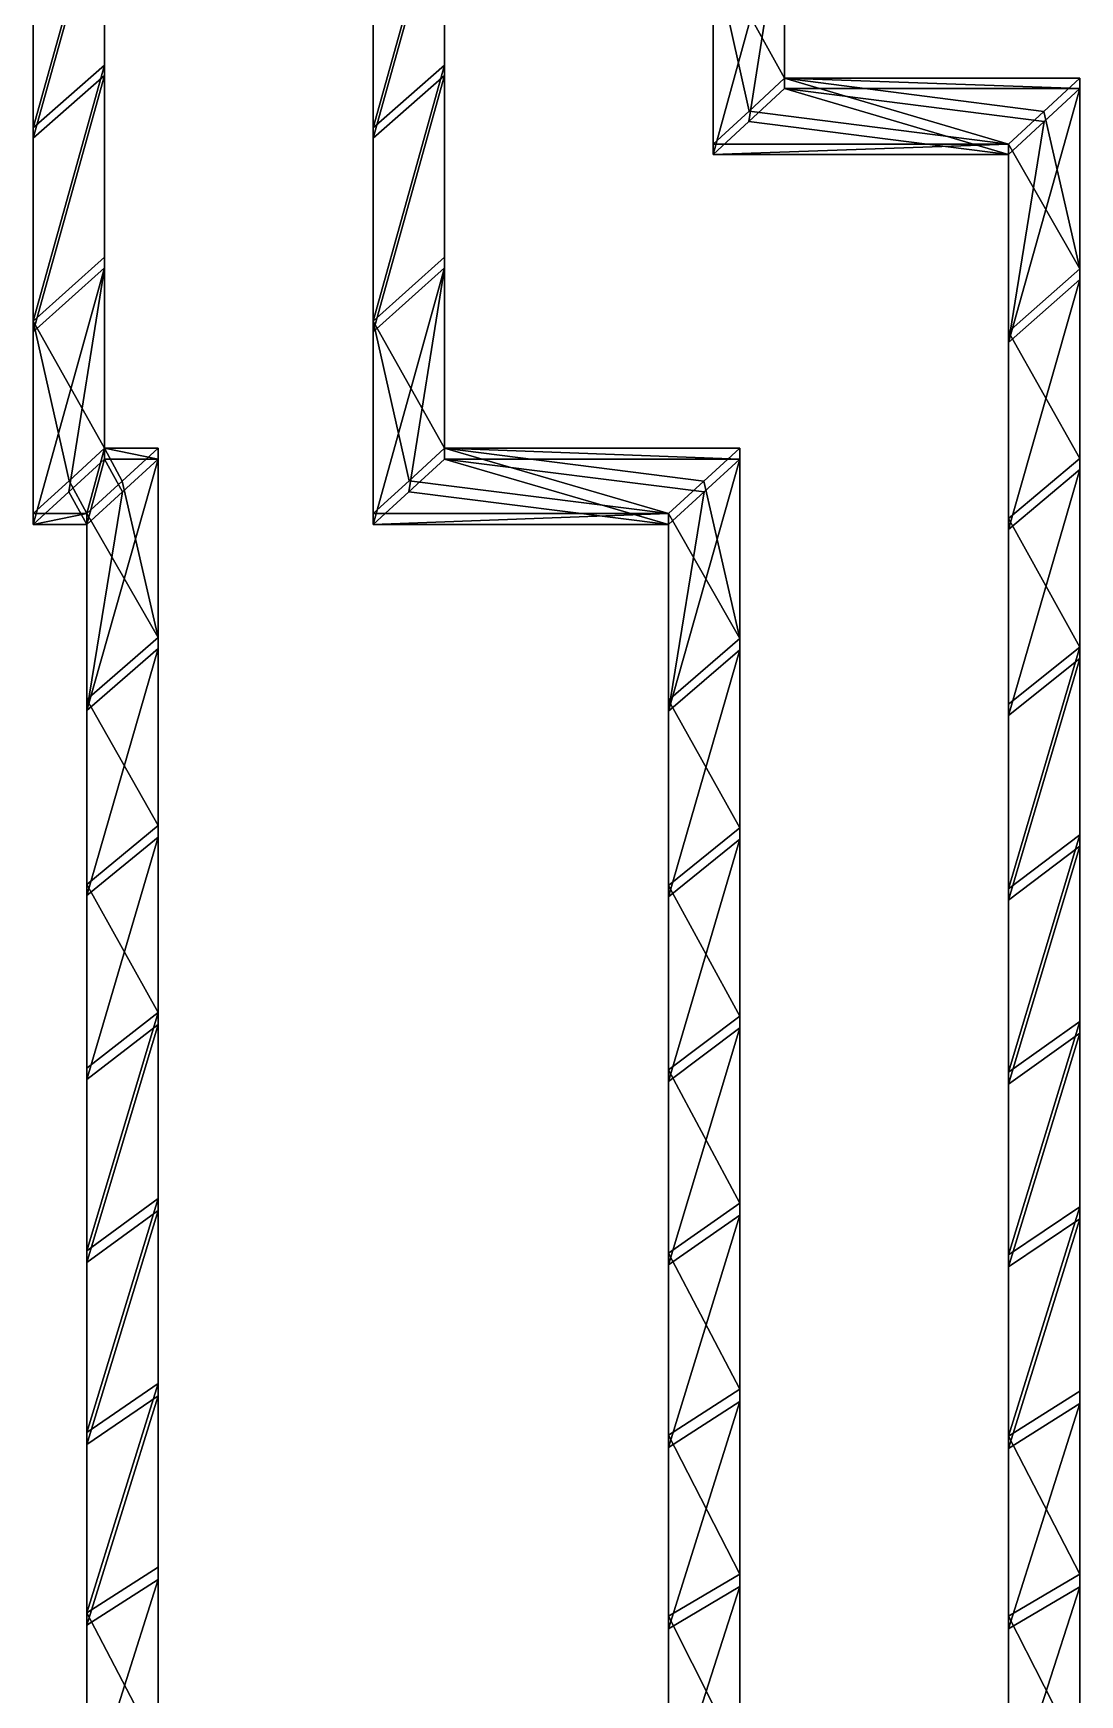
# Model space of a CAD drawing. Header units: inches. Extents: x -754 to 754, y 2181 to 6840.
# Drawn here: x -13 to 377, y 3321 to 3941 of the extents above; entities that cross this region are included whole.
import ezdxf

# ---------------------------------------------------------------- set-up
doc = ezdxf.new("R2010")
doc.units = ezdxf.units.IN
doc.header["$LTSCALE"] = 12.361043
doc.header["$MEASUREMENT"] = 0
for name, color, linetype in [('100', 7, 'CONTINUOUS'), ('103', 7, 'CONTINUOUS'), ('104', 7, 'CONTINUOUS'), ('105', 7, 'CONTINUOUS'), ('111', 7, 'CONTINUOUS'), ('112', 7, 'CONTINUOUS'), ('113', 7, 'CONTINUOUS'), ('116', 7, 'CONTINUOUS'), ('117', 7, 'CONTINUOUS'), ('118', 7, 'CONTINUOUS'), ('215', 7, 'CONTINUOUS'), ('216', 7, 'CONTINUOUS'), ('217', 7, 'CONTINUOUS'), ('218', 7, 'CONTINUOUS'), ('219', 7, 'CONTINUOUS'), ('220', 7, 'CONTINUOUS'), ('221', 7, 'CONTINUOUS'), ('222', 7, 'CONTINUOUS'), ('223', 7, 'CONTINUOUS'), ('224', 7, 'CONTINUOUS'), ('225', 7, 'CONTINUOUS'), ('226', 7, 'CONTINUOUS'), ('28', 7, 'CONTINUOUS'), ('30', 7, 'CONTINUOUS'), ('32', 7, 'CONTINUOUS'), ('34', 7, 'CONTINUOUS'), ('36', 7, 'CONTINUOUS'), ('38', 7, 'CONTINUOUS'), ('85', 7, 'CONTINUOUS'), ('86', 7, 'CONTINUOUS'), ('87', 7, 'CONTINUOUS'), ('90', 7, 'CONTINUOUS'), ('91', 7, 'CONTINUOUS'), ('92', 7, 'CONTINUOUS'), ('98', 7, 'CONTINUOUS'), ('99', 7, 'CONTINUOUS')]:
    doc.layers.add(name, color=color, linetype=linetype)

msp = doc.modelspace()

# ---------------------------------------------------------------- linework, layer by layer
at = {"layer": '100', "color": 7, "linetype": 'CONTINUOUS', "true_color": 0xa89b88}
for points in [[(139.9, 3928.6, 45240.21), (139.9, 4000.54, 45269.37), (139.88, 3996.82, 45278.65), (139.9, 3928.6, 45240.21)], [(139.88, 3924.77, 45249.44), (139.9, 3928.6, 45240.21), (139.88, 3996.82, 45278.65), (139.88, 3924.77, 45249.44)], [(139.9, 3857.04, 45210.17), (139.9, 3928.6, 45240.21), (139.88, 3924.77, 45249.44), (139.9, 3857.04, 45210.17)], [(139.88, 3853.09, 45219.36), (139.9, 3857.04, 45210.17), (139.88, 3924.77, 45249.44), (139.88, 3853.09, 45219.36)], [(139.9, 3785.86, 45179.27), (139.9, 3857.04, 45210.17), (139.88, 3853.09, 45219.36), (139.9, 3785.86, 45179.27)], [(139.88, 3781.8, 45188.41), (139.9, 3785.86, 45179.27), (139.88, 3853.09, 45219.36), (139.88, 3781.8, 45188.41)]]:
    msp.add_3dface(points, dxfattribs=at)
at = {"layer": '103', "color": 7, "linetype": 'CONTINUOUS', "true_color": 0xa89b88}
for points in [[(249.88, 3781.8, 45188.41), (223.32, 3687.83, 45146.02), (249.88, 3710.75, 45156.53), (249.88, 3781.8, 45188.41)], [(223.32, 3687.83, 45146.02), (249.88, 3781.8, 45188.41), (236.58, 3769.58, 45182.99), (223.32, 3687.83, 45146.02)], [(223.32, 3757.39, 45177.58), (223.32, 3687.83, 45146.02), (236.58, 3769.58, 45182.99), (223.32, 3757.39, 45177.58)], [(223.32, 3687.83, 45146.02), (223.32, 3618.64, 45113.63), (249.88, 3710.75, 45156.53), (223.32, 3687.83, 45146.02)], [(223.32, 3618.64, 45113.63), (249.88, 3640.09, 45123.78), (249.88, 3710.75, 45156.53), (223.32, 3618.64, 45113.63)], [(223.32, 3618.64, 45113.63), (223.31, 3549.84, 45080.4), (249.88, 3640.09, 45123.78), (223.32, 3618.64, 45113.63)], [(223.31, 3549.84, 45080.4), (249.89, 3569.83, 45090.16), (249.88, 3640.09, 45123.78), (223.31, 3549.84, 45080.4)], [(223.31, 3549.84, 45080.4), (223.31, 3481.42, 45046.34), (249.89, 3569.83, 45090.16), (223.31, 3549.84, 45080.4)], [(223.31, 3481.42, 45046.34), (249.89, 3499.97, 45055.68), (249.89, 3569.83, 45090.16), (223.31, 3481.42, 45046.34)], [(223.31, 3481.42, 45046.34), (223.31, 3413.43, 45011.47), (249.89, 3499.97, 45055.68), (223.31, 3481.42, 45046.34)], [(223.31, 3413.43, 45011.47), (249.89, 3430.54, 45020.34), (249.89, 3499.97, 45055.68), (223.31, 3413.43, 45011.47)], [(223.31, 3413.43, 45011.47), (223.31, 3345.86, 44975.78), (249.89, 3430.54, 45020.34), (223.31, 3413.43, 45011.47)], [(223.31, 3345.86, 44975.78), (249.89, 3361.55, 44984.16), (249.89, 3430.54, 45020.34), (223.31, 3345.86, 44975.78)], [(223.31, 3345.86, 44975.78), (223.31, 3278.71, 44939.28), (249.89, 3361.55, 44984.16), (223.31, 3345.86, 44975.78)], [(223.31, 3278.71, 44939.28), (249.89, 3293.01, 44947.14), (249.89, 3361.55, 44984.16), (223.31, 3278.71, 44939.28)]]:
    msp.add_3dface(points, dxfattribs=at)
at = {"layer": '104', "color": 7, "linetype": 'CONTINUOUS', "true_color": 0xa89b88}
for points in [[(223.3, 3761.45, 45168.44), (223.3, 3691.96, 45136.92), (223.32, 3687.83, 45146.02), (223.3, 3761.45, 45168.44)], [(223.32, 3757.39, 45177.58), (223.3, 3761.45, 45168.44), (223.32, 3687.83, 45146.02), (223.32, 3757.39, 45177.58)], [(223.3, 3691.96, 45136.92), (223.3, 3622.85, 45104.56), (223.32, 3618.64, 45113.63), (223.3, 3691.96, 45136.92)], [(223.32, 3687.83, 45146.02), (223.3, 3691.96, 45136.92), (223.32, 3618.64, 45113.63), (223.32, 3687.83, 45146.02)], [(223.3, 3622.85, 45104.56), (223.3, 3554.15, 45071.38), (223.31, 3549.84, 45080.4), (223.3, 3622.85, 45104.56)], [(223.32, 3618.64, 45113.63), (223.3, 3622.85, 45104.56), (223.31, 3549.84, 45080.4), (223.32, 3618.64, 45113.63)], [(223.3, 3554.15, 45071.38), (223.3, 3485.85, 45037.38), (223.31, 3481.42, 45046.34), (223.3, 3554.15, 45071.38)], [(223.31, 3549.84, 45080.4), (223.3, 3554.15, 45071.38), (223.31, 3481.42, 45046.34), (223.31, 3549.84, 45080.4)], [(223.3, 3485.85, 45037.38), (223.3, 3417.97, 45002.56), (223.31, 3413.43, 45011.47), (223.3, 3485.85, 45037.38)], [(223.31, 3481.42, 45046.34), (223.3, 3485.85, 45037.38), (223.31, 3413.43, 45011.47), (223.31, 3481.42, 45046.34)], [(223.3, 3417.97, 45002.56), (223.3, 3350.51, 44966.93), (223.31, 3345.86, 44975.78), (223.3, 3417.97, 45002.56)], [(223.31, 3413.43, 45011.47), (223.3, 3417.97, 45002.56), (223.31, 3345.86, 44975.78), (223.31, 3413.43, 45011.47)], [(223.3, 3350.51, 44966.93), (223.3, 3283.49, 44930.49), (223.31, 3278.71, 44939.28), (223.3, 3350.51, 44966.93)], [(223.31, 3345.86, 44975.78), (223.3, 3350.51, 44966.93), (223.31, 3278.71, 44939.28), (223.31, 3345.86, 44975.78)]]:
    msp.add_3dface(points, dxfattribs=at)
at = {"layer": '105', "color": 7, "linetype": 'CONTINUOUS', "true_color": 0xa89b88}
for points in [[(249.9, 3714.88, 45147.43), (249.9, 3785.86, 45179.27), (249.88, 3710.75, 45156.53), (249.9, 3714.88, 45147.43)], [(249.9, 3785.86, 45179.27), (249.88, 3781.8, 45188.41), (249.88, 3710.75, 45156.53), (249.9, 3785.86, 45179.27)], [(249.9, 3644.3, 45114.71), (249.9, 3714.88, 45147.43), (249.88, 3640.09, 45123.78), (249.9, 3644.3, 45114.71)], [(249.88, 3640.09, 45123.78), (249.9, 3714.88, 45147.43), (249.88, 3710.75, 45156.53), (249.88, 3640.09, 45123.78)], [(249.89, 3569.83, 45090.16), (249.9, 3644.3, 45114.71), (249.88, 3640.09, 45123.78), (249.89, 3569.83, 45090.16)], [(249.9, 3574.14, 45081.14), (249.9, 3644.3, 45114.71), (249.89, 3569.83, 45090.16), (249.9, 3574.14, 45081.14)], [(249.9, 3504.4, 45046.71), (249.9, 3574.14, 45081.14), (249.89, 3499.97, 45055.68), (249.9, 3504.4, 45046.71)], [(249.89, 3499.97, 45055.68), (249.9, 3574.14, 45081.14), (249.89, 3569.83, 45090.16), (249.89, 3499.97, 45055.68)], [(249.9, 3435.08, 45011.44), (249.9, 3504.4, 45046.71), (249.89, 3430.54, 45020.34), (249.9, 3435.08, 45011.44)], [(249.89, 3430.54, 45020.34), (249.9, 3504.4, 45046.71), (249.89, 3499.97, 45055.68), (249.89, 3430.54, 45020.34)], [(249.9, 3366.21, 44975.31), (249.9, 3435.08, 45011.44), (249.89, 3361.55, 44984.16), (249.9, 3366.21, 44975.31)], [(249.89, 3361.55, 44984.16), (249.9, 3435.08, 45011.44), (249.89, 3430.54, 45020.34), (249.89, 3361.55, 44984.16)], [(249.9, 3297.78, 44938.35), (249.9, 3366.21, 44975.31), (249.89, 3293.01, 44947.14), (249.9, 3297.78, 44938.35)], [(249.89, 3293.01, 44947.14), (249.9, 3366.21, 44975.31), (249.89, 3361.55, 44984.16), (249.89, 3293.01, 44947.14)]]:
    msp.add_3dface(points, dxfattribs=at)
at = {"layer": '111', "color": 7, "linetype": 'CONTINUOUS', "true_color": 0xa89b88}
for points in [[(-13.38, 3973.9, 45269.47), (-13.38, 3901.34, 45239.72), (13.18, 3996.82, 45278.65), (-13.38, 3973.9, 45269.47)], [(-13.38, 3901.34, 45239.72), (13.18, 3924.77, 45249.44), (13.18, 3996.82, 45278.65), (-13.38, 3901.34, 45239.72)], [(-13.38, 3901.34, 45239.72), (-13.38, 3829.17, 45209.09), (13.18, 3924.77, 45249.44), (-13.38, 3901.34, 45239.72)], [(-13.38, 3829.17, 45209.09), (13.18, 3853.09, 45219.36), (13.18, 3924.77, 45249.44), (-13.38, 3829.17, 45209.09)], [(-13.38, 3829.17, 45209.09), (-13.38, 3757.39, 45177.58), (13.18, 3853.09, 45219.36), (-13.38, 3829.17, 45209.09)], [(13.18, 3853.09, 45219.36), (-13.38, 3757.39, 45177.58), (-0.09, 3769.6, 45183), (13.18, 3853.09, 45219.36)], [(13.18, 3781.8, 45188.41), (13.18, 3853.09, 45219.36), (-0.09, 3769.6, 45183), (13.18, 3781.8, 45188.41)]]:
    msp.add_3dface(points, dxfattribs=at)
at = {"layer": '112', "color": 7, "linetype": 'CONTINUOUS', "true_color": 0xa89b88}
for points in [[(-13.4, 3977.67, 45260.21), (-13.4, 3905.22, 45230.51), (-13.38, 3973.9, 45269.47), (-13.4, 3977.67, 45260.21)], [(-13.38, 3973.9, 45269.47), (-13.4, 3905.22, 45230.51), (-13.38, 3901.34, 45239.72), (-13.38, 3973.9, 45269.47)], [(-13.4, 3905.22, 45230.51), (-13.4, 3833.15, 45199.92), (-13.38, 3901.34, 45239.72), (-13.4, 3905.22, 45230.51)], [(-13.38, 3901.34, 45239.72), (-13.4, 3833.15, 45199.92), (-13.38, 3829.17, 45209.09), (-13.38, 3901.34, 45239.72)], [(-13.4, 3833.15, 45199.92), (-13.4, 3761.45, 45168.44), (-13.38, 3829.17, 45209.09), (-13.4, 3833.15, 45199.92)], [(-13.4, 3761.45, 45168.44), (-13.38, 3757.39, 45177.58), (-13.38, 3829.17, 45209.09), (-13.4, 3761.45, 45168.44)]]:
    msp.add_3dface(points, dxfattribs=at)
at = {"layer": '113', "color": 7, "linetype": 'CONTINUOUS', "true_color": 0xa89b88}
for points in [[(13.2, 3928.6, 45240.21), (13.2, 4000.54, 45269.37), (13.18, 3996.82, 45278.65), (13.2, 3928.6, 45240.21)], [(13.18, 3924.77, 45249.44), (13.2, 3928.6, 45240.21), (13.18, 3996.82, 45278.65), (13.18, 3924.77, 45249.44)], [(13.2, 3857.04, 45210.17), (13.2, 3928.6, 45240.21), (13.18, 3924.77, 45249.44), (13.2, 3857.04, 45210.17)], [(13.18, 3853.09, 45219.36), (13.2, 3857.04, 45210.17), (13.18, 3924.77, 45249.44), (13.18, 3853.09, 45219.36)], [(13.2, 3785.86, 45179.27), (13.2, 3857.04, 45210.17), (13.18, 3853.09, 45219.36), (13.2, 3785.86, 45179.27)], [(13.18, 3781.8, 45188.41), (13.2, 3785.86, 45179.27), (13.18, 3853.09, 45219.36), (13.18, 3781.8, 45188.41)]]:
    msp.add_3dface(points, dxfattribs=at)
at = {"layer": '116', "color": 7, "linetype": 'CONTINUOUS', "true_color": 0xa89b88}
for points in [[(33.18, 3781.8, 45188.41), (6.62, 3688.06, 45146.13), (33.18, 3711.17, 45156.72), (33.18, 3781.8, 45188.41)], [(6.62, 3688.06, 45146.13), (33.18, 3781.8, 45188.41), (19.88, 3769.58, 45182.99), (6.62, 3688.06, 45146.13)], [(6.62, 3757.39, 45177.58), (6.62, 3688.06, 45146.13), (19.88, 3769.58, 45182.99), (6.62, 3757.39, 45177.58)], [(6.62, 3688.06, 45146.13), (6.62, 3619.09, 45113.84), (33.18, 3711.17, 45156.72), (6.62, 3688.06, 45146.13)], [(6.62, 3619.09, 45113.84), (33.18, 3640.93, 45124.18), (33.18, 3711.17, 45156.72), (6.62, 3619.09, 45113.84)], [(6.62, 3619.09, 45113.84), (6.62, 3550.5, 45080.73), (33.18, 3640.93, 45124.18), (6.62, 3619.09, 45113.84)], [(6.62, 3550.5, 45080.73), (33.18, 3571.1, 45090.78), (33.18, 3640.93, 45124.18), (6.62, 3550.5, 45080.73)], [(6.62, 3550.5, 45080.73), (6.61, 3482.3, 45046.78), (33.18, 3571.1, 45090.78), (6.62, 3550.5, 45080.73)], [(6.61, 3482.3, 45046.78), (33.19, 3501.69, 45056.54), (33.18, 3571.1, 45090.78), (6.61, 3482.3, 45046.78)], [(6.61, 3482.3, 45046.78), (6.61, 3414.5, 45012.02), (33.19, 3501.69, 45056.54), (6.61, 3482.3, 45046.78)], [(6.61, 3414.5, 45012.02), (33.19, 3432.71, 45021.46), (33.19, 3501.69, 45056.54), (6.61, 3414.5, 45012.02)], [(6.61, 3414.5, 45012.02), (6.61, 3347.13, 44976.46), (33.19, 3432.71, 45021.46), (6.61, 3414.5, 45012.02)], [(6.61, 3347.13, 44976.46), (33.19, 3364.15, 44985.54), (33.19, 3432.71, 45021.46), (6.61, 3347.13, 44976.46)], [(6.61, 3347.13, 44976.46), (6.61, 3280.2, 44940.09), (33.19, 3364.15, 44985.54), (6.61, 3347.13, 44976.46)], [(6.61, 3280.2, 44940.09), (33.19, 3296.05, 44948.8), (33.19, 3364.15, 44985.54), (6.61, 3280.2, 44940.09)]]:
    msp.add_3dface(points, dxfattribs=at)
at = {"layer": '117', "color": 7, "linetype": 'CONTINUOUS', "true_color": 0xa89b88}
for points in [[(6.6, 3761.45, 45168.44), (6.6, 3692.17, 45137.01), (6.62, 3688.06, 45146.13), (6.6, 3761.45, 45168.44)], [(6.62, 3757.39, 45177.58), (6.6, 3761.45, 45168.44), (6.62, 3688.06, 45146.13), (6.62, 3757.39, 45177.58)], [(6.6, 3692.17, 45137.01), (6.6, 3623.27, 45104.76), (6.62, 3619.09, 45113.84), (6.6, 3692.17, 45137.01)], [(6.62, 3688.06, 45146.13), (6.6, 3692.17, 45137.01), (6.62, 3619.09, 45113.84), (6.62, 3688.06, 45146.13)], [(6.6, 3623.27, 45104.76), (6.6, 3554.76, 45071.68), (6.62, 3550.5, 45080.73), (6.6, 3623.27, 45104.76)], [(6.62, 3619.09, 45113.84), (6.6, 3623.27, 45104.76), (6.62, 3550.5, 45080.73), (6.62, 3619.09, 45113.84)], [(6.6, 3554.76, 45071.68), (6.6, 3486.67, 45037.79), (6.61, 3482.3, 45046.78), (6.6, 3554.76, 45071.68)], [(6.62, 3550.5, 45080.73), (6.6, 3554.76, 45071.68), (6.61, 3482.3, 45046.78), (6.62, 3550.5, 45080.73)], [(6.6, 3486.67, 45037.79), (6.6, 3418.98, 45003.09), (6.61, 3414.5, 45012.02), (6.6, 3486.67, 45037.79)], [(6.61, 3482.3, 45046.78), (6.6, 3486.67, 45037.79), (6.61, 3414.5, 45012.02), (6.61, 3482.3, 45046.78)], [(6.6, 3418.98, 45003.09), (6.6, 3351.73, 44967.58), (6.61, 3347.13, 44976.46), (6.6, 3418.98, 45003.09)], [(6.61, 3414.5, 45012.02), (6.6, 3418.98, 45003.09), (6.61, 3347.13, 44976.46), (6.61, 3414.5, 45012.02)], [(6.6, 3351.73, 44967.58), (6.6, 3284.9, 44931.27), (6.61, 3280.2, 44940.09), (6.6, 3351.73, 44967.58)], [(6.61, 3347.13, 44976.46), (6.6, 3351.73, 44967.58), (6.61, 3280.2, 44940.09), (6.61, 3347.13, 44976.46)]]:
    msp.add_3dface(points, dxfattribs=at)
at = {"layer": '118', "color": 7, "linetype": 'CONTINUOUS', "true_color": 0xa89b88}
for points in [[(33.2, 3715.33, 45147.63), (33.2, 3785.86, 45179.27), (33.18, 3781.8, 45188.41), (33.2, 3715.33, 45147.63)], [(33.2, 3715.33, 45147.63), (33.18, 3781.8, 45188.41), (33.18, 3711.17, 45156.72), (33.2, 3715.33, 45147.63)], [(33.2, 3645.2, 45115.14), (33.2, 3715.33, 45147.63), (33.18, 3711.17, 45156.72), (33.2, 3645.2, 45115.14)], [(33.18, 3640.93, 45124.18), (33.2, 3645.2, 45115.14), (33.18, 3711.17, 45156.72), (33.18, 3640.93, 45124.18)], [(33.2, 3575.48, 45081.79), (33.2, 3645.2, 45115.14), (33.18, 3640.93, 45124.18), (33.2, 3575.48, 45081.79)], [(33.18, 3571.1, 45090.78), (33.2, 3575.48, 45081.79), (33.18, 3640.93, 45124.18), (33.18, 3571.1, 45090.78)], [(33.2, 3506.18, 45047.61), (33.2, 3575.48, 45081.79), (33.18, 3571.1, 45090.78), (33.2, 3506.18, 45047.61)], [(33.19, 3501.69, 45056.54), (33.2, 3506.18, 45047.61), (33.18, 3571.1, 45090.78), (33.19, 3501.69, 45056.54)], [(33.2, 3437.3, 45012.58), (33.2, 3506.18, 45047.61), (33.19, 3501.69, 45056.54), (33.2, 3437.3, 45012.58)], [(33.19, 3432.71, 45021.46), (33.2, 3437.3, 45012.58), (33.19, 3501.69, 45056.54), (33.19, 3432.71, 45021.46)], [(33.2, 3368.85, 44976.72), (33.2, 3437.3, 45012.58), (33.19, 3432.71, 45021.46), (33.2, 3368.85, 44976.72)], [(33.19, 3364.15, 44985.54), (33.2, 3368.85, 44976.72), (33.19, 3432.71, 45021.46), (33.19, 3364.15, 44985.54)], [(33.2, 3300.85, 44940.04), (33.2, 3368.85, 44976.72), (33.19, 3364.15, 44985.54), (33.2, 3300.85, 44940.04)], [(33.19, 3296.05, 44948.8), (33.2, 3300.85, 44940.04), (33.19, 3364.15, 44985.54), (33.19, 3296.05, 44948.8)]]:
    msp.add_3dface(points, dxfattribs=at)
at = {"layer": '215', "color": 7, "linetype": 'CONTINUOUS', "true_color": 0xa89b88}
for points in [[(253.36, 3911.51, 45233.11), (266.6, 3923.78, 45238.22), (350, 3899.13, 45227.96), (253.36, 3911.51, 45233.11)], [(266.6, 3923.78, 45238.22), (363.2, 3911.37, 45233.05), (350, 3899.13, 45227.96), (266.6, 3923.78, 45238.22)], [(363.2, 3911.37, 45233.05), (266.6, 3923.78, 45238.22), (376.6, 3923.78, 45238.22), (363.2, 3911.37, 45233.05)], [(240, 3899.13, 45227.96), (253.36, 3911.51, 45233.11), (350, 3899.13, 45227.96), (240, 3899.13, 45227.96)]]:
    msp.add_3dface(points, dxfattribs=at)
at = {"layer": '216', "color": 7, "linetype": 'CONTINUOUS', "true_color": 0xa89b88}
for points in [[(266.58, 3919.94, 45247.45), (253.29, 3907.61, 45242.32), (350.02, 3895.29, 45237.2), (266.58, 3919.94, 45247.45)], [(376.58, 3919.94, 45247.45), (266.58, 3919.94, 45247.45), (363.28, 3907.6, 45242.32), (376.58, 3919.94, 45247.45)], [(266.58, 3919.94, 45247.45), (350.02, 3895.29, 45237.2), (363.28, 3907.6, 45242.32), (266.58, 3919.94, 45247.45)], [(253.29, 3907.61, 45242.32), (240.02, 3895.29, 45237.2), (350.02, 3895.29, 45237.2), (253.29, 3907.61, 45242.32)]]:
    msp.add_3dface(points, dxfattribs=at)
at = {"layer": '217', "color": 7, "linetype": 'CONTINUOUS', "true_color": 0xa89b88}
for points in [[(266.6, 3923.78, 45238.22), (266.58, 3919.94, 45247.45), (376.58, 3919.94, 45247.45), (266.6, 3923.78, 45238.22)], [(376.6, 3923.78, 45238.22), (266.6, 3923.78, 45238.22), (376.58, 3919.94, 45247.45), (376.6, 3923.78, 45238.22)]]:
    msp.add_3dface(points, dxfattribs=at)
at = {"layer": '218', "color": 7, "linetype": 'CONTINUOUS', "true_color": 0xa89b88}
for points in [[(240.02, 3895.29, 45237.2), (240, 3899.13, 45227.96), (350, 3899.13, 45227.96), (240.02, 3895.29, 45237.2)], [(240.02, 3895.29, 45237.2), (350, 3899.13, 45227.96), (350.02, 3895.29, 45237.2), (240.02, 3895.29, 45237.2)]]:
    msp.add_3dface(points, dxfattribs=at)
at = {"layer": '219', "color": 7, "linetype": 'CONTINUOUS', "true_color": 0xa89b88}
for points in [[(126.66, 3773.71, 45173.88), (139.9, 3785.86, 45179.27), (223.3, 3761.45, 45168.44), (126.66, 3773.71, 45173.88)], [(139.9, 3785.86, 45179.27), (236.47, 3773.54, 45173.81), (223.3, 3761.45, 45168.44), (139.9, 3785.86, 45179.27)], [(236.47, 3773.54, 45173.81), (139.9, 3785.86, 45179.27), (249.9, 3785.86, 45179.27), (236.47, 3773.54, 45173.81)], [(113.3, 3761.45, 45168.44), (126.66, 3773.71, 45173.88), (223.3, 3761.45, 45168.44), (113.3, 3761.45, 45168.44)]]:
    msp.add_3dface(points, dxfattribs=at)
at = {"layer": '220', "color": 7, "linetype": 'CONTINUOUS', "true_color": 0xa89b88}
for points in [[(139.88, 3781.8, 45188.41), (126.59, 3769.59, 45182.99), (223.32, 3757.39, 45177.58), (139.88, 3781.8, 45188.41)], [(139.88, 3781.8, 45188.41), (223.32, 3757.39, 45177.58), (236.58, 3769.58, 45182.99), (139.88, 3781.8, 45188.41)], [(249.88, 3781.8, 45188.41), (139.88, 3781.8, 45188.41), (236.58, 3769.58, 45182.99), (249.88, 3781.8, 45188.41)], [(126.59, 3769.59, 45182.99), (113.32, 3757.39, 45177.58), (223.32, 3757.39, 45177.58), (126.59, 3769.59, 45182.99)]]:
    msp.add_3dface(points, dxfattribs=at)
at = {"layer": '221', "color": 7, "linetype": 'CONTINUOUS', "true_color": 0xa89b88}
for points in [[(139.9, 3785.86, 45179.27), (139.88, 3781.8, 45188.41), (249.88, 3781.8, 45188.41), (139.9, 3785.86, 45179.27)], [(249.9, 3785.86, 45179.27), (139.9, 3785.86, 45179.27), (249.88, 3781.8, 45188.41), (249.9, 3785.86, 45179.27)]]:
    msp.add_3dface(points, dxfattribs=at)
at = {"layer": '222', "color": 7, "linetype": 'CONTINUOUS', "true_color": 0xa89b88}
for points in [[(113.32, 3757.39, 45177.58), (113.3, 3761.45, 45168.44), (223.3, 3761.45, 45168.44), (113.32, 3757.39, 45177.58)], [(113.32, 3757.39, 45177.58), (223.3, 3761.45, 45168.44), (223.32, 3757.39, 45177.58), (113.32, 3757.39, 45177.58)]]:
    msp.add_3dface(points, dxfattribs=at)
at = {"layer": '223', "color": 7, "linetype": 'CONTINUOUS', "true_color": 0xa89b88}
for points in [[(-0.04, 3773.71, 45173.88), (13.2, 3785.86, 45179.27), (6.6, 3761.45, 45168.44), (-0.04, 3773.71, 45173.88)], [(13.2, 3785.86, 45179.27), (19.79, 3773.56, 45173.81), (6.6, 3761.45, 45168.44), (13.2, 3785.86, 45179.27)], [(19.79, 3773.56, 45173.81), (13.2, 3785.86, 45179.27), (33.2, 3785.86, 45179.27), (19.79, 3773.56, 45173.81)], [(-13.4, 3761.45, 45168.44), (-0.04, 3773.71, 45173.88), (6.6, 3761.45, 45168.44), (-13.4, 3761.45, 45168.44)]]:
    msp.add_3dface(points, dxfattribs=at)
at = {"layer": '224', "color": 7, "linetype": 'CONTINUOUS', "true_color": 0xa89b88}
for points in [[(13.18, 3781.8, 45188.41), (-0.09, 3769.6, 45183), (6.62, 3757.39, 45177.58), (13.18, 3781.8, 45188.41)], [(13.18, 3781.8, 45188.41), (6.62, 3757.39, 45177.58), (19.88, 3769.58, 45182.99), (13.18, 3781.8, 45188.41)], [(33.18, 3781.8, 45188.41), (13.18, 3781.8, 45188.41), (19.88, 3769.58, 45182.99), (33.18, 3781.8, 45188.41)], [(-0.09, 3769.6, 45183), (-13.38, 3757.39, 45177.58), (6.62, 3757.39, 45177.58), (-0.09, 3769.6, 45183)]]:
    msp.add_3dface(points, dxfattribs=at)
at = {"layer": '225', "color": 7, "linetype": 'CONTINUOUS', "true_color": 0xa89b88}
for points in [[(13.2, 3785.86, 45179.27), (13.18, 3781.8, 45188.41), (33.18, 3781.8, 45188.41), (13.2, 3785.86, 45179.27)], [(33.2, 3785.86, 45179.27), (13.2, 3785.86, 45179.27), (33.18, 3781.8, 45188.41), (33.2, 3785.86, 45179.27)]]:
    msp.add_3dface(points, dxfattribs=at)
at = {"layer": '226', "color": 7, "linetype": 'CONTINUOUS', "true_color": 0xa89b88}
for points in [[(-13.38, 3757.39, 45177.58), (-13.4, 3761.45, 45168.44), (6.6, 3761.45, 45168.44), (-13.38, 3757.39, 45177.58)], [(-13.38, 3757.39, 45177.58), (6.6, 3761.45, 45168.44), (6.62, 3757.39, 45177.58), (-13.38, 3757.39, 45177.58)]]:
    msp.add_3dface(points, dxfattribs=at)
at = {"layer": '28', "color": 7, "linetype": 'CONTINUOUS', "true_color": 0xa89b88}
for points in [[(266.6, 3995.83, 45267.49), (266.6, 3923.78, 45238.22), (240, 3971.73, 45257.81), (266.6, 3995.83, 45267.49)], [(266.6, 3923.78, 45238.22), (253.36, 3911.51, 45233.11), (240, 3971.73, 45257.81), (266.6, 3923.78, 45238.22)], [(240, 3971.73, 45257.81), (253.36, 3911.51, 45233.11), (240, 3899.13, 45227.96), (240, 3971.73, 45257.81)]]:
    msp.add_3dface(points, dxfattribs=at)
at = {"layer": '30', "color": 7, "linetype": 'CONTINUOUS', "true_color": 0xa89b88}
for points in [[(376.6, 3852.7, 45208.32), (363.2, 3911.37, 45233.05), (376.6, 3923.78, 45238.22), (376.6, 3852.7, 45208.32)], [(350, 3899.13, 45227.96), (363.2, 3911.37, 45233.05), (376.6, 3852.7, 45208.32), (350, 3899.13, 45227.96)], [(350, 3829.2, 45198.21), (350, 3899.13, 45227.96), (376.6, 3852.7, 45208.32), (350, 3829.2, 45198.21)], [(376.6, 3782, 45177.57), (350, 3829.2, 45198.21), (376.6, 3852.7, 45208.32), (376.6, 3782, 45177.57)], [(350, 3759.63, 45167.63), (350, 3829.2, 45198.21), (376.6, 3782, 45177.57), (350, 3759.63, 45167.63)], [(376.6, 3711.67, 45145.96), (350, 3759.63, 45167.63), (376.6, 3782, 45177.57), (376.6, 3711.67, 45145.96)], [(350, 3690.44, 45136.22), (350, 3759.63, 45167.63), (376.6, 3711.67, 45145.96), (350, 3690.44, 45136.22)], [(350, 3621.64, 45103.99), (350, 3690.44, 45136.22), (376.6, 3711.67, 45145.96), (350, 3621.64, 45103.99)], [(376.6, 3641.75, 45113.51), (350, 3621.64, 45103.99), (376.6, 3711.67, 45145.96), (376.6, 3641.75, 45113.51)], [(350, 3553.23, 45070.94), (350, 3621.64, 45103.99), (376.6, 3641.75, 45113.51), (350, 3553.23, 45070.94)], [(376.6, 3572.22, 45080.21), (350, 3553.23, 45070.94), (376.6, 3641.75, 45113.51), (376.6, 3572.22, 45080.21)], [(350, 3485.23, 45037.07), (350, 3553.23, 45070.94), (376.6, 3572.22, 45080.21), (350, 3485.23, 45037.07)], [(376.6, 3503.11, 45046.08), (350, 3485.23, 45037.07), (376.6, 3572.22, 45080.21), (376.6, 3503.11, 45046.08)], [(350, 3417.64, 45002.4), (350, 3485.23, 45037.07), (376.6, 3503.11, 45046.08), (350, 3417.64, 45002.4)], [(376.6, 3434.43, 45011.1), (350, 3417.64, 45002.4), (376.6, 3503.11, 45046.08), (376.6, 3434.43, 45011.1)], [(376.6, 3366.17, 44975.3), (350, 3417.64, 45002.4), (376.6, 3434.43, 45011.1), (376.6, 3366.17, 44975.3)], [(350, 3350.48, 44966.92), (350, 3417.64, 45002.4), (376.6, 3366.17, 44975.3), (350, 3350.48, 44966.92)], [(376.6, 3298.36, 44938.68), (350, 3350.48, 44966.92), (376.6, 3366.17, 44975.3), (376.6, 3298.36, 44938.68)], [(350, 3283.74, 44930.64), (350, 3350.48, 44966.92), (376.6, 3298.36, 44938.68), (350, 3283.74, 44930.64)]]:
    msp.add_3dface(points, dxfattribs=at)
at = {"layer": '32', "color": 7, "linetype": 'CONTINUOUS', "true_color": 0xa89b88}
for points in [[(139.9, 4000.54, 45269.37), (139.9, 3928.6, 45240.21), (113.3, 3905.22, 45230.51), (139.9, 4000.54, 45269.37)], [(113.3, 3977.67, 45260.21), (139.9, 4000.54, 45269.37), (113.3, 3905.22, 45230.51), (113.3, 3977.67, 45260.21)], [(139.9, 3928.6, 45240.21), (139.9, 3857.04, 45210.17), (113.3, 3833.15, 45199.92), (139.9, 3928.6, 45240.21)], [(113.3, 3905.22, 45230.51), (139.9, 3928.6, 45240.21), (113.3, 3833.15, 45199.92), (113.3, 3905.22, 45230.51)], [(139.9, 3857.04, 45210.17), (139.9, 3785.86, 45179.27), (113.3, 3833.15, 45199.92), (139.9, 3857.04, 45210.17)], [(139.9, 3785.86, 45179.27), (126.66, 3773.71, 45173.88), (113.3, 3833.15, 45199.92), (139.9, 3785.86, 45179.27)], [(113.3, 3833.15, 45199.92), (126.66, 3773.71, 45173.88), (113.3, 3761.45, 45168.44), (113.3, 3833.15, 45199.92)]]:
    msp.add_3dface(points, dxfattribs=at)
at = {"layer": '34', "color": 7, "linetype": 'CONTINUOUS', "true_color": 0xa89b88}
for points in [[(249.9, 3714.88, 45147.43), (236.47, 3773.54, 45173.81), (249.9, 3785.86, 45179.27), (249.9, 3714.88, 45147.43)], [(223.3, 3761.45, 45168.44), (236.47, 3773.54, 45173.81), (249.9, 3714.88, 45147.43), (223.3, 3761.45, 45168.44)], [(223.3, 3691.96, 45136.92), (223.3, 3761.45, 45168.44), (249.9, 3714.88, 45147.43), (223.3, 3691.96, 45136.92)], [(249.9, 3644.3, 45114.71), (223.3, 3691.96, 45136.92), (249.9, 3714.88, 45147.43), (249.9, 3644.3, 45114.71)], [(223.3, 3622.85, 45104.56), (223.3, 3691.96, 45136.92), (249.9, 3644.3, 45114.71), (223.3, 3622.85, 45104.56)], [(249.9, 3574.14, 45081.14), (223.3, 3622.85, 45104.56), (249.9, 3644.3, 45114.71), (249.9, 3574.14, 45081.14)], [(223.3, 3554.15, 45071.38), (223.3, 3622.85, 45104.56), (249.9, 3574.14, 45081.14), (223.3, 3554.15, 45071.38)], [(249.9, 3504.4, 45046.71), (223.3, 3554.15, 45071.38), (249.9, 3574.14, 45081.14), (249.9, 3504.4, 45046.71)], [(223.3, 3485.85, 45037.38), (223.3, 3554.15, 45071.38), (249.9, 3504.4, 45046.71), (223.3, 3485.85, 45037.38)], [(249.9, 3435.08, 45011.44), (223.3, 3485.85, 45037.38), (249.9, 3504.4, 45046.71), (249.9, 3435.08, 45011.44)], [(223.3, 3417.97, 45002.56), (223.3, 3485.85, 45037.38), (249.9, 3435.08, 45011.44), (223.3, 3417.97, 45002.56)], [(249.9, 3366.21, 44975.31), (223.3, 3417.97, 45002.56), (249.9, 3435.08, 45011.44), (249.9, 3366.21, 44975.31)], [(223.3, 3350.51, 44966.93), (223.3, 3417.97, 45002.56), (249.9, 3366.21, 44975.31), (223.3, 3350.51, 44966.93)], [(249.9, 3297.78, 44938.35), (223.3, 3350.51, 44966.93), (249.9, 3366.21, 44975.31), (249.9, 3297.78, 44938.35)], [(223.3, 3283.49, 44930.49), (223.3, 3350.51, 44966.93), (249.9, 3297.78, 44938.35), (223.3, 3283.49, 44930.49)]]:
    msp.add_3dface(points, dxfattribs=at)
at = {"layer": '36', "color": 7, "linetype": 'CONTINUOUS', "true_color": 0xa89b88}
for points in [[(13.2, 4000.54, 45269.37), (13.2, 3928.6, 45240.21), (-13.4, 3905.22, 45230.51), (13.2, 4000.54, 45269.37)], [(-13.4, 3977.67, 45260.21), (13.2, 4000.54, 45269.37), (-13.4, 3905.22, 45230.51), (-13.4, 3977.67, 45260.21)], [(13.2, 3928.6, 45240.21), (13.2, 3857.04, 45210.17), (-13.4, 3833.15, 45199.92), (13.2, 3928.6, 45240.21)], [(-13.4, 3905.22, 45230.51), (13.2, 3928.6, 45240.21), (-13.4, 3833.15, 45199.92), (-13.4, 3905.22, 45230.51)], [(13.2, 3857.04, 45210.17), (13.2, 3785.86, 45179.27), (-13.4, 3833.15, 45199.92), (13.2, 3857.04, 45210.17)], [(13.2, 3785.86, 45179.27), (-0.04, 3773.71, 45173.88), (-13.4, 3833.15, 45199.92), (13.2, 3785.86, 45179.27)], [(-13.4, 3833.15, 45199.92), (-0.04, 3773.71, 45173.88), (-13.4, 3761.45, 45168.44), (-13.4, 3833.15, 45199.92)]]:
    msp.add_3dface(points, dxfattribs=at)
at = {"layer": '38', "color": 7, "linetype": 'CONTINUOUS', "true_color": 0xa89b88}
for points in [[(33.2, 3715.33, 45147.63), (19.79, 3773.56, 45173.81), (33.2, 3785.86, 45179.27), (33.2, 3715.33, 45147.63)], [(6.6, 3761.45, 45168.44), (19.79, 3773.56, 45173.81), (33.2, 3715.33, 45147.63), (6.6, 3761.45, 45168.44)], [(6.6, 3692.17, 45137.01), (6.6, 3761.45, 45168.44), (33.2, 3715.33, 45147.63), (6.6, 3692.17, 45137.01)], [(33.2, 3645.2, 45115.14), (6.6, 3692.17, 45137.01), (33.2, 3715.33, 45147.63), (33.2, 3645.2, 45115.14)], [(6.6, 3623.27, 45104.76), (6.6, 3692.17, 45137.01), (33.2, 3645.2, 45115.14), (6.6, 3623.27, 45104.76)], [(33.2, 3575.48, 45081.79), (6.6, 3623.27, 45104.76), (33.2, 3645.2, 45115.14), (33.2, 3575.48, 45081.79)], [(6.6, 3554.76, 45071.68), (6.6, 3623.27, 45104.76), (33.2, 3575.48, 45081.79), (6.6, 3554.76, 45071.68)], [(6.6, 3486.67, 45037.79), (6.6, 3554.76, 45071.68), (33.2, 3575.48, 45081.79), (6.6, 3486.67, 45037.79)], [(33.2, 3506.18, 45047.61), (6.6, 3486.67, 45037.79), (33.2, 3575.48, 45081.79), (33.2, 3506.18, 45047.61)], [(6.6, 3418.98, 45003.09), (6.6, 3486.67, 45037.79), (33.2, 3506.18, 45047.61), (6.6, 3418.98, 45003.09)], [(33.2, 3437.3, 45012.58), (6.6, 3418.98, 45003.09), (33.2, 3506.18, 45047.61), (33.2, 3437.3, 45012.58)], [(6.6, 3351.73, 44967.58), (6.6, 3418.98, 45003.09), (33.2, 3437.3, 45012.58), (6.6, 3351.73, 44967.58)], [(33.2, 3368.85, 44976.72), (6.6, 3351.73, 44967.58), (33.2, 3437.3, 45012.58), (33.2, 3368.85, 44976.72)], [(33.2, 3300.85, 44940.04), (6.6, 3351.73, 44967.58), (33.2, 3368.85, 44976.72), (33.2, 3300.85, 44940.04)], [(6.6, 3284.9, 44931.27), (6.6, 3351.73, 44967.58), (33.2, 3300.85, 44940.04), (6.6, 3284.9, 44931.27)]]:
    msp.add_3dface(points, dxfattribs=at)
at = {"layer": '85', "color": 7, "linetype": 'CONTINUOUS', "true_color": 0xa89b88}
for points in [[(240.02, 3967.92, 45267.06), (240.02, 3895.29, 45237.2), (266.58, 3992.05, 45276.75), (240.02, 3967.92, 45267.06)], [(266.58, 3992.05, 45276.75), (240.02, 3895.29, 45237.2), (253.29, 3907.61, 45242.32), (266.58, 3992.05, 45276.75)], [(266.58, 3919.94, 45247.45), (266.58, 3992.05, 45276.75), (253.29, 3907.61, 45242.32), (266.58, 3919.94, 45247.45)]]:
    msp.add_3dface(points, dxfattribs=at)
at = {"layer": '86', "color": 7, "linetype": 'CONTINUOUS', "true_color": 0xa89b88}
for points in [[(240, 3971.73, 45257.81), (240, 3899.13, 45227.96), (240.02, 3967.92, 45267.06), (240, 3971.73, 45257.81)], [(240, 3899.13, 45227.96), (240.02, 3895.29, 45237.2), (240.02, 3967.92, 45267.06), (240, 3899.13, 45227.96)]]:
    msp.add_3dface(points, dxfattribs=at)
at = {"layer": '87', "color": 7, "linetype": 'CONTINUOUS', "true_color": 0xa89b88}
for points in [[(266.6, 3923.78, 45238.22), (266.6, 3995.83, 45267.49), (266.58, 3992.05, 45276.75), (266.6, 3923.78, 45238.22)], [(266.58, 3919.94, 45247.45), (266.6, 3923.78, 45238.22), (266.58, 3992.05, 45276.75), (266.58, 3919.94, 45247.45)]]:
    msp.add_3dface(points, dxfattribs=at)
at = {"layer": '90', "color": 7, "linetype": 'CONTINUOUS', "true_color": 0xa89b88}
for points in [[(376.58, 3848.76, 45217.51), (376.58, 3919.94, 45247.45), (350.02, 3825.25, 45207.4), (376.58, 3848.76, 45217.51)], [(350.02, 3825.25, 45207.4), (376.58, 3919.94, 45247.45), (363.28, 3907.6, 45242.32), (350.02, 3825.25, 45207.4)], [(350.02, 3895.29, 45237.2), (350.02, 3825.25, 45207.4), (363.28, 3907.6, 45242.32), (350.02, 3895.29, 45237.2)], [(376.58, 3777.94, 45186.71), (376.58, 3848.76, 45217.51), (350.02, 3755.58, 45176.77), (376.58, 3777.94, 45186.71)], [(376.58, 3848.76, 45217.51), (350.02, 3825.25, 45207.4), (350.02, 3755.58, 45176.77), (376.58, 3848.76, 45217.51)], [(376.58, 3707.51, 45155.05), (376.58, 3777.94, 45186.71), (350.02, 3686.28, 45145.31), (376.58, 3707.51, 45155.05)], [(376.58, 3777.94, 45186.71), (350.02, 3755.58, 45176.77), (350.02, 3686.28, 45145.31), (376.58, 3777.94, 45186.71)], [(376.59, 3637.47, 45122.54), (376.58, 3707.51, 45155.05), (350.01, 3617.37, 45113.02), (376.59, 3637.47, 45122.54)], [(376.58, 3707.51, 45155.05), (350.02, 3686.28, 45145.31), (350.01, 3617.37, 45113.02), (376.58, 3707.51, 45155.05)], [(376.59, 3567.84, 45089.19), (376.59, 3637.47, 45122.54), (350.01, 3548.85, 45079.92), (376.59, 3567.84, 45089.19)], [(376.59, 3637.47, 45122.54), (350.01, 3617.37, 45113.02), (350.01, 3548.85, 45079.92), (376.59, 3637.47, 45122.54)], [(376.59, 3498.62, 45055), (376.59, 3567.84, 45089.19), (350.01, 3480.74, 45046), (376.59, 3498.62, 45055)], [(376.59, 3567.84, 45089.19), (350.01, 3548.85, 45079.92), (350.01, 3480.74, 45046), (376.59, 3567.84, 45089.19)], [(376.59, 3429.84, 45019.98), (376.59, 3498.62, 45055), (350.01, 3413.05, 45011.27), (376.59, 3429.84, 45019.98)], [(376.59, 3498.62, 45055), (350.01, 3480.74, 45046), (350.01, 3413.05, 45011.27), (376.59, 3498.62, 45055)], [(376.59, 3361.48, 44984.12), (376.59, 3429.84, 45019.98), (350.01, 3345.78, 44975.74), (376.59, 3361.48, 44984.12)], [(376.59, 3429.84, 45019.98), (350.01, 3413.05, 45011.27), (350.01, 3345.78, 44975.74), (376.59, 3429.84, 45019.98)], [(376.59, 3293.55, 44947.44), (376.59, 3361.48, 44984.12), (350.01, 3278.93, 44939.4), (376.59, 3293.55, 44947.44)], [(376.59, 3361.48, 44984.12), (350.01, 3345.78, 44975.74), (350.01, 3278.93, 44939.4), (376.59, 3361.48, 44984.12)]]:
    msp.add_3dface(points, dxfattribs=at)
at = {"layer": '91', "color": 7, "linetype": 'CONTINUOUS', "true_color": 0xa89b88}
for points in [[(376.6, 3852.7, 45208.32), (376.6, 3923.78, 45238.22), (376.58, 3919.94, 45247.45), (376.6, 3852.7, 45208.32)], [(376.6, 3852.7, 45208.32), (376.58, 3919.94, 45247.45), (376.58, 3848.76, 45217.51), (376.6, 3852.7, 45208.32)], [(376.6, 3782, 45177.57), (376.6, 3852.7, 45208.32), (376.58, 3848.76, 45217.51), (376.6, 3782, 45177.57)], [(376.58, 3777.94, 45186.71), (376.6, 3782, 45177.57), (376.58, 3848.76, 45217.51), (376.58, 3777.94, 45186.71)], [(376.6, 3711.67, 45145.96), (376.6, 3782, 45177.57), (376.58, 3777.94, 45186.71), (376.6, 3711.67, 45145.96)], [(376.58, 3707.51, 45155.05), (376.6, 3711.67, 45145.96), (376.58, 3777.94, 45186.71), (376.58, 3707.51, 45155.05)], [(376.6, 3641.75, 45113.51), (376.6, 3711.67, 45145.96), (376.58, 3707.51, 45155.05), (376.6, 3641.75, 45113.51)], [(376.59, 3637.47, 45122.54), (376.6, 3641.75, 45113.51), (376.58, 3707.51, 45155.05), (376.59, 3637.47, 45122.54)], [(376.6, 3572.22, 45080.21), (376.6, 3641.75, 45113.51), (376.59, 3637.47, 45122.54), (376.6, 3572.22, 45080.21)], [(376.59, 3567.84, 45089.19), (376.6, 3572.22, 45080.21), (376.59, 3637.47, 45122.54), (376.59, 3567.84, 45089.19)], [(376.6, 3503.11, 45046.08), (376.6, 3572.22, 45080.21), (376.59, 3567.84, 45089.19), (376.6, 3503.11, 45046.08)], [(376.59, 3498.62, 45055), (376.6, 3503.11, 45046.08), (376.59, 3567.84, 45089.19), (376.59, 3498.62, 45055)], [(376.6, 3434.43, 45011.1), (376.6, 3503.11, 45046.08), (376.59, 3498.62, 45055), (376.6, 3434.43, 45011.1)], [(376.59, 3429.84, 45019.98), (376.6, 3434.43, 45011.1), (376.59, 3498.62, 45055), (376.59, 3429.84, 45019.98)], [(376.6, 3366.17, 44975.3), (376.6, 3434.43, 45011.1), (376.59, 3361.48, 44984.12), (376.6, 3366.17, 44975.3)], [(376.59, 3361.48, 44984.12), (376.6, 3434.43, 45011.1), (376.59, 3429.84, 45019.98), (376.59, 3361.48, 44984.12)], [(376.6, 3298.36, 44938.68), (376.6, 3366.17, 44975.3), (376.59, 3293.55, 44947.44), (376.6, 3298.36, 44938.68)], [(376.59, 3293.55, 44947.44), (376.6, 3366.17, 44975.3), (376.59, 3361.48, 44984.12), (376.59, 3293.55, 44947.44)]]:
    msp.add_3dface(points, dxfattribs=at)
at = {"layer": '92', "color": 7, "linetype": 'CONTINUOUS', "true_color": 0xa89b88}
for points in [[(350, 3899.13, 45227.96), (350, 3829.2, 45198.21), (350.02, 3825.25, 45207.4), (350, 3899.13, 45227.96)], [(350.02, 3895.29, 45237.2), (350, 3899.13, 45227.96), (350.02, 3825.25, 45207.4), (350.02, 3895.29, 45237.2)], [(350, 3829.2, 45198.21), (350, 3759.63, 45167.63), (350.02, 3755.58, 45176.77), (350, 3829.2, 45198.21)], [(350.02, 3825.25, 45207.4), (350, 3829.2, 45198.21), (350.02, 3755.58, 45176.77), (350.02, 3825.25, 45207.4)], [(350, 3759.63, 45167.63), (350, 3690.44, 45136.22), (350.02, 3686.28, 45145.31), (350, 3759.63, 45167.63)], [(350.02, 3755.58, 45176.77), (350, 3759.63, 45167.63), (350.02, 3686.28, 45145.31), (350.02, 3755.58, 45176.77)], [(350, 3690.44, 45136.22), (350, 3621.64, 45103.99), (350.01, 3617.37, 45113.02), (350, 3690.44, 45136.22)], [(350.02, 3686.28, 45145.31), (350, 3690.44, 45136.22), (350.01, 3617.37, 45113.02), (350.02, 3686.28, 45145.31)], [(350, 3621.64, 45103.99), (350, 3553.23, 45070.94), (350.01, 3548.85, 45079.92), (350, 3621.64, 45103.99)], [(350.01, 3617.37, 45113.02), (350, 3621.64, 45103.99), (350.01, 3548.85, 45079.92), (350.01, 3617.37, 45113.02)], [(350, 3553.23, 45070.94), (350, 3485.23, 45037.07), (350.01, 3480.74, 45046), (350, 3553.23, 45070.94)], [(350.01, 3548.85, 45079.92), (350, 3553.23, 45070.94), (350.01, 3480.74, 45046), (350.01, 3548.85, 45079.92)], [(350, 3485.23, 45037.07), (350, 3417.64, 45002.4), (350.01, 3413.05, 45011.27), (350, 3485.23, 45037.07)], [(350.01, 3480.74, 45046), (350, 3485.23, 45037.07), (350.01, 3413.05, 45011.27), (350.01, 3480.74, 45046)], [(350, 3417.64, 45002.4), (350, 3350.48, 44966.92), (350.01, 3345.78, 44975.74), (350, 3417.64, 45002.4)], [(350.01, 3413.05, 45011.27), (350, 3417.64, 45002.4), (350.01, 3345.78, 44975.74), (350.01, 3413.05, 45011.27)], [(350, 3350.48, 44966.92), (350, 3283.74, 44930.64), (350.01, 3278.93, 44939.4), (350, 3350.48, 44966.92)], [(350.01, 3345.78, 44975.74), (350, 3350.48, 44966.92), (350.01, 3278.93, 44939.4), (350.01, 3345.78, 44975.74)]]:
    msp.add_3dface(points, dxfattribs=at)
at = {"layer": '98', "color": 7, "linetype": 'CONTINUOUS', "true_color": 0xa89b88}
for points in [[(113.32, 3973.9, 45269.47), (113.32, 3901.34, 45239.72), (139.88, 3996.82, 45278.65), (113.32, 3973.9, 45269.47)], [(113.32, 3901.34, 45239.72), (139.88, 3924.77, 45249.44), (139.88, 3996.82, 45278.65), (113.32, 3901.34, 45239.72)], [(113.32, 3901.34, 45239.72), (113.32, 3829.17, 45209.09), (139.88, 3924.77, 45249.44), (113.32, 3901.34, 45239.72)], [(113.32, 3829.17, 45209.09), (139.88, 3853.09, 45219.36), (139.88, 3924.77, 45249.44), (113.32, 3829.17, 45209.09)], [(113.32, 3829.17, 45209.09), (113.32, 3757.39, 45177.58), (139.88, 3853.09, 45219.36), (113.32, 3829.17, 45209.09)], [(139.88, 3853.09, 45219.36), (113.32, 3757.39, 45177.58), (126.59, 3769.59, 45182.99), (139.88, 3853.09, 45219.36)], [(139.88, 3781.8, 45188.41), (139.88, 3853.09, 45219.36), (126.59, 3769.59, 45182.99), (139.88, 3781.8, 45188.41)]]:
    msp.add_3dface(points, dxfattribs=at)
at = {"layer": '99', "color": 7, "linetype": 'CONTINUOUS', "true_color": 0xa89b88}
for points in [[(113.3, 3977.67, 45260.21), (113.3, 3905.22, 45230.51), (113.32, 3973.9, 45269.47), (113.3, 3977.67, 45260.21)], [(113.32, 3973.9, 45269.47), (113.3, 3905.22, 45230.51), (113.32, 3901.34, 45239.72), (113.32, 3973.9, 45269.47)], [(113.3, 3905.22, 45230.51), (113.3, 3833.15, 45199.92), (113.32, 3901.34, 45239.72), (113.3, 3905.22, 45230.51)], [(113.32, 3901.34, 45239.72), (113.3, 3833.15, 45199.92), (113.32, 3829.17, 45209.09), (113.32, 3901.34, 45239.72)], [(113.3, 3833.15, 45199.92), (113.3, 3761.45, 45168.44), (113.32, 3829.17, 45209.09), (113.3, 3833.15, 45199.92)], [(113.3, 3761.45, 45168.44), (113.32, 3757.39, 45177.58), (113.32, 3829.17, 45209.09), (113.3, 3761.45, 45168.44)]]:
    msp.add_3dface(points, dxfattribs=at)

doc.saveas('drawing.dxf')
